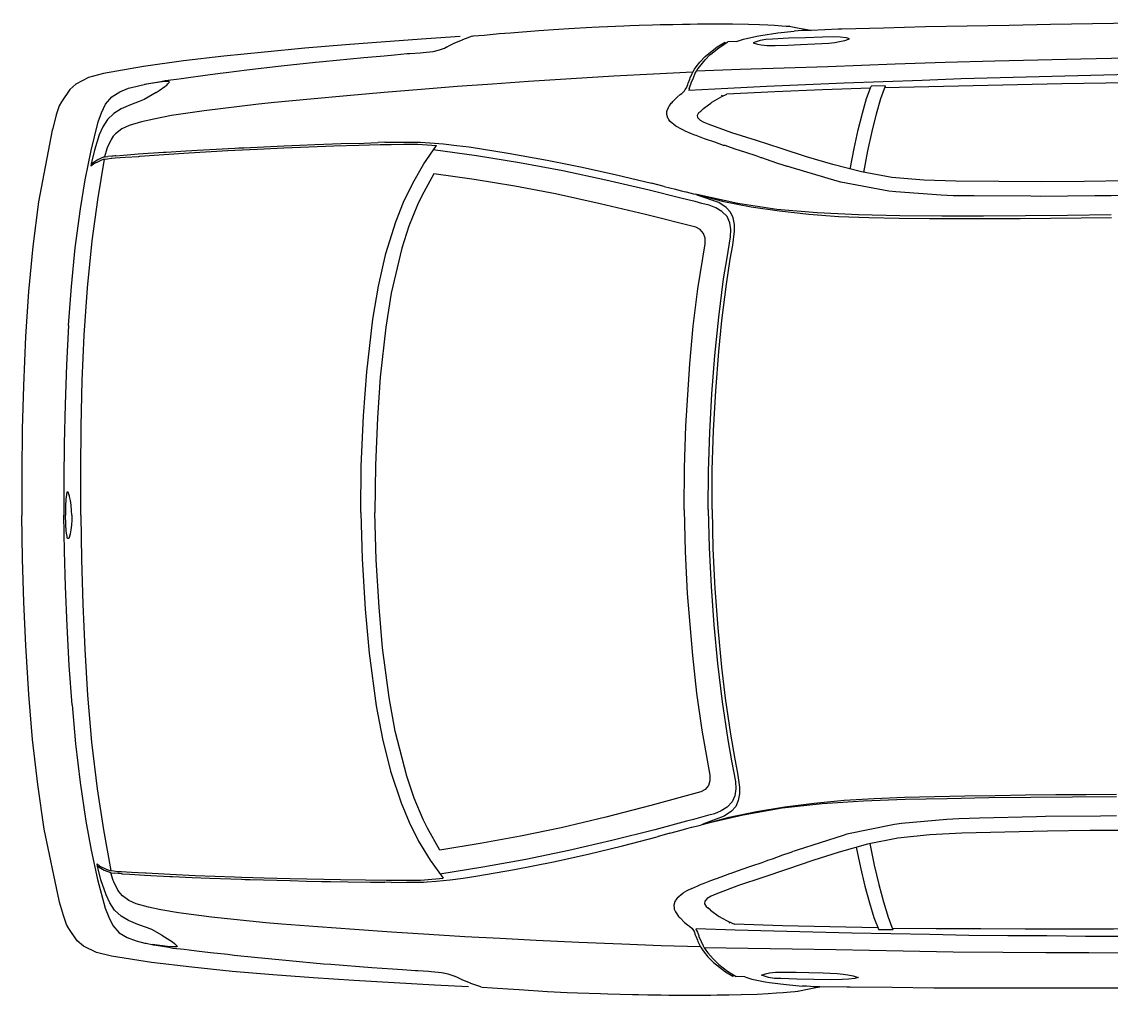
# Model space of a CAD drawing. Header units: inches. Extents: x 13 to 261, y -112 to -47.
# Drawn here: x 74.045 to 76.115, y -62.389 to -60.539 of the extents above; entities that cross this region are included whole.
import ezdxf

# ---------------------------------------------------------------- set-up
doc = ezdxf.new("R2010")
doc.units = ezdxf.units.IN
doc.header["$MEASUREMENT"] = 0

msp = doc.modelspace()

# ---------------------------------------------------------------- linework, layer by layer
at = {"linetype": 'Continuous'}
for p, q in [((75.5968, -60.5535), (75.5448, -60.5555)), ((75.5968, -60.5535), (75.5963, -60.5535)), ((75.6028, -60.5534), (75.5968, -60.5535)), ((74.8779, -60.5669), (74.8135, -60.5715)), ((75.4031, -60.5767), (75.3865, -60.5774)), ((75.2905, -60.6822), (75.2959, -60.6777)), ((75.3128, -60.6665), (75.3124, -60.6695)), ((75.3775, -60.6805), (75.3745, -60.6795)), ((75.3402, -60.7043), (75.3352, -60.7088)), ((74.104, -60.7419), (74.103, -60.7449)), ((74.7352, -60.7682), (74.7222, -60.7688)), ((74.7352, -60.7682), (74.7637, -60.768)), ((74.2164, -60.7944), (74.2089, -60.7954)), ((74.2239, -60.7938), (74.2229, -60.7938)), ((74.1771, -60.8092), (74.1766, -60.8132)), ((75.5007, -60.8139), (75.4987, -60.8134)), ((75.2655, -60.852), (75.2414, -60.8457)), ((75.3066, -60.8626), (75.3076, -60.8626)), ((75.3076, -60.8626), (75.3211, -60.866)), ((75.3211, -60.866), (75.3256, -60.8669)), ((75.3276, -60.8674), (75.3256, -60.8669)), ((75.3281, -60.8684), (75.3276, -60.8674)), ((75.3693, -60.8825), (75.3281, -60.8684)), ((75.3319, -62.0659), (75.3363, -62.0649)), ((75.3383, -62.0644), (75.3363, -62.0649)), ((75.3388, -62.0634), (75.3383, -62.0644)), ((75.3797, -62.0485), (75.3388, -62.0634)), ((75.2765, -62.0809), (75.2525, -62.0876)), ((75.3174, -62.0696), (75.3184, -62.0695)), ((75.3184, -62.0695), (75.3319, -62.0659)), ((75.5123, -62.1148), (75.5103, -62.1153)), ((74.189, -62.1432), (74.1885, -62.1392)), ((74.2286, -62.1573), (74.2211, -62.1564)), ((74.2361, -62.1577), (74.2351, -62.1577)), ((74.7478, -62.1742), (74.7348, -62.1738)), ((74.7478, -62.1742), (74.7763, -62.1739)), ((74.1171, -62.2118), (74.1161, -62.2088)), ((75.3538, -62.2272), (75.3488, -62.2228)), ((75.3045, -62.2502), (75.31, -62.2546)), ((75.3915, -62.2504), (75.3885, -62.2514)), ((75.3271, -62.2655), (75.3266, -62.2625)), ((75.419, -62.3537), (75.4024, -62.3533)), ((74.8941, -62.3729), (74.8295, -62.3694)), ((75.6131, -62.3734), (75.5611, -62.3724)), ((75.6131, -62.3734), (75.6126, -62.3734)), ((75.6191, -62.3734), (75.6131, -62.3734))]:
    msp.add_line(p, q, dxfattribs=at)
for points in [[(74.9009, -60.5667), (74.9034, -60.5662), (74.9234, -60.5645), (74.9524, -60.5618), (74.9739, -60.5601), (75.0278, -60.5556), (75.0648, -60.5533), (75.0848, -60.5521), (75.1283, -60.5497), (75.1423, -60.5491), (75.1888, -60.5471), (75.2003, -60.5465), (75.2182, -60.5459), (75.2437, -60.5452), (75.2577, -60.5445), (75.2822, -60.5443), (75.3007, -60.5436), (75.3152, -60.5435), (75.3292, -60.5434), (75.3377, -60.5433), (75.3497, -60.5432), (75.3617, -60.5431), (75.3717, -60.543), (75.3952, -60.5433), (75.4257, -60.5435), (75.4467, -60.5443), (75.4623, -60.5452), (75.4753, -60.5456), (75.4893, -60.547), (75.4973, -60.5474), (75.5033, -60.5478)], [(75.5038, -60.5478), (75.5033, -60.5478), (75.5063, -60.5483), (75.5218, -60.5512), (75.5373, -60.554), (75.5448, -60.5555)], [(76.4067, -60.5392), (76.4037, -60.5393), (76.3222, -60.54), (76.2407, -60.5412), (76.1588, -60.542), (76.0793, -60.5432), (75.9998, -60.5444), (75.9208, -60.5461), (75.8413, -60.5473), (75.7618, -60.549), (75.6823, -60.5512), (75.6028, -60.5534)], [(74.8135, -60.5715), (74.7365, -60.5772), (74.6601, -60.5829), (74.5831, -60.5896), (74.5062, -60.5968), (74.4292, -60.6044), (74.3528, -60.6136), (74.2764, -60.6243), (74.2005, -60.6375), (74.1721, -60.6452), (74.1477, -60.6575), (74.1363, -60.6676), (74.1205, -60.6912), (74.1166, -60.6992), (74.1146, -60.7048), (74.1107, -60.7163), (74.104, -60.7419)], [(74.9009, -60.5667), (74.8825, -60.5734), (74.882, -60.5739), (74.8765, -60.5759), (74.866, -60.5805), (74.8571, -60.5851), (74.8526, -60.5872), (74.8516, -60.5877)], [(75.4031, -60.5767), (75.416, -60.5721), (75.4414, -60.5664), (75.4494, -60.5653), (75.4814, -60.5605), (75.5124, -60.5573)], [(75.6179, -60.5717), (75.612, -60.5699), (75.6, -60.5685), (75.5875, -60.5681), (75.5665, -60.5683), (75.534, -60.5696), (75.5015, -60.5703), (75.4715, -60.5721), (75.459, -60.5727), (75.448, -60.5748), (75.4349, -60.5791)], [(75.4349, -60.5791), (75.4426, -60.5819), (75.4501, -60.5833), (75.4611, -60.5842), (75.4766, -60.5846), (75.5006, -60.5839), (75.5246, -60.5826), (75.5516, -60.5814), (75.5786, -60.5797), (75.5896, -60.5786), (75.5985, -60.577), (75.609, -60.5749), (75.6179, -60.5717)], [(75.5448, -60.5555), (75.5423, -60.5555), (75.5393, -60.5555), (75.5358, -60.5555), (75.5328, -60.5556), (75.5274, -60.5561), (75.5199, -60.5567), (75.5124, -60.5573)], [(74.7822, -60.5998), (74.8022, -60.5981), (74.8077, -60.5976), (74.8142, -60.597), (74.8267, -60.5954), (74.8362, -60.5933), (74.8386, -60.5923), (74.8481, -60.5892), (74.8486, -60.5892), (74.8516, -60.5877)], [(74.8317, -60.5943), (74.8362, -60.5933), (74.8386, -60.5923), (74.8481, -60.5892), (74.8486, -60.5892), (74.8516, -60.5877)], [(75.305, -60.7466), (75.297, -60.7427), (75.29, -60.7387), (75.288, -60.7373), (75.2769, -60.7284), (75.2744, -60.7254), (75.2738, -60.7239), (75.2728, -60.7224), (75.2708, -60.7154), (75.2707, -60.7099), (75.2712, -60.7079), (75.2737, -60.7024), (75.2746, -60.7004), (75.2756, -60.6989), (75.2791, -60.6938), (75.2806, -60.6923), (75.282, -60.6908), (75.2905, -60.6822), (75.2959, -60.6777), (75.2994, -60.6752), (75.3044, -60.6706), (75.3058, -60.6681), (75.3083, -60.6646), (75.3103, -60.6581), (75.3112, -60.6556), (75.3142, -60.648), (75.3151, -60.6455), (75.3186, -60.6375), (75.3201, -60.635), (75.3235, -60.6294), (75.3265, -60.6249), (75.3334, -60.6159), (75.3438, -60.6053), (75.3666, -60.5871), (75.38, -60.5784)], [(75.3172, -60.656), (75.3172, -60.655), (75.3211, -60.6455), (75.3246, -60.6369), (75.327, -60.6329), (75.3295, -60.6284), (75.3335, -60.6239), (75.3433, -60.6118), (75.3533, -60.6017), (75.3537, -60.6012), (75.3701, -60.588), (75.3865, -60.5774)], [(75.3821, -60.5799), (75.3805, -60.5784), (75.38, -60.5784)], [(74.2647, -60.6614), (74.2667, -60.6609), (74.2802, -60.6578), (74.2862, -60.6567), (74.3097, -60.6525), (74.3177, -60.6509), (74.3391, -60.6482), (74.3486, -60.6467), (74.3621, -60.645), (74.3891, -60.6413), (74.422, -60.637), (74.4335, -60.6354), (74.4725, -60.6306), (74.5379, -60.623), (74.6034, -60.6159), (74.6173, -60.6148), (74.6948, -60.6071), (74.7337, -60.6037), (74.7532, -60.602), (74.7777, -60.5998)], [(74.7777, -60.5998), (74.7797, -60.5998), (74.7822, -60.5998)], [(76.3548, -60.6047), (76.2328, -60.6068), (76.1448, -60.6086), (76.0569, -60.6104), (75.9754, -60.6121), (75.8939, -60.6143), (75.7994, -60.6167), (75.7044, -60.62), (75.5765, -60.6247), (75.4935, -60.6274), (75.41, -60.6302), (75.327, -60.6329)], [(75.3201, -60.635), (75.2451, -60.6386), (75.1701, -60.6428), (75.0887, -60.6475), (75.0077, -60.6528), (74.9397, -60.6579), (74.8723, -60.6625), (74.8043, -60.6681), (74.7334, -60.6737), (74.6629, -60.6799), (74.594, -60.6865), (74.5255, -60.6926), (74.4951, -60.6959), (74.3917, -60.7083), (74.3297, -60.7173), (74.2963, -60.7241), (74.2724, -60.7293), (74.2494, -60.7361), (74.2355, -60.7427), (74.2236, -60.7518), (74.2191, -60.7568), (74.2152, -60.7629), (74.2078, -60.7784), (74.2068, -60.7809), (74.2024, -60.796)], [(76.3471, -60.6363), (76.2731, -60.6374), (76.1996, -60.6391), (76.1256, -60.6403), (76.0516, -60.6419), (75.9777, -60.6441), (75.9037, -60.6458), (75.8297, -60.6479), (75.7557, -60.6506), (75.6817, -60.6532), (75.6077, -60.6559), (75.5338, -60.6591), (75.4598, -60.6622), (75.3863, -60.6659), (75.3124, -60.6695)], [(75.5765, -60.6247), (75.4935, -60.6274), (75.41, -60.6302), (75.327, -60.6329)], [(74.3005, -60.6739), (74.3063, -60.6695), (74.3168, -60.6625), (74.3207, -60.6594), (74.3227, -60.6574), (74.3252, -60.6549), (74.3257, -60.6539), (74.3247, -60.6529), (74.3197, -60.6529), (74.3192, -60.6529), (74.3172, -60.6529), (74.3072, -60.654), (74.2781, -60.6582)], [(75.3128, -60.6665), (75.3143, -60.663), (75.3172, -60.656)], [(75.6843, -60.6642), (75.7683, -60.662), (75.8528, -60.6602), (75.9368, -60.6585), (76.0208, -60.6567), (76.1048, -60.6555), (76.1888, -60.6547), (76.2728, -60.654)], [(74.1343, -61.1161), (74.1396, -61.042), (74.147, -60.9685), (74.1568, -60.8949), (74.1658, -60.8393), (74.1768, -60.7837), (74.1903, -60.7291), (74.1967, -60.712), (74.2046, -60.696), (74.2164, -60.6818), (74.2313, -60.6722), (74.2483, -60.6656), (74.2647, -60.6614)], [(74.3005, -60.6739), (74.278, -60.6868), (74.268, -60.6909)], [(75.3402, -60.7043), (75.3402, -60.7043), (75.3427, -60.7023), (75.3541, -60.6937), (75.3561, -60.6922), (75.3561, -60.6922), (75.362, -60.6886), (75.371, -60.6835), (75.375, -60.6815), (75.3849, -60.6769)], [(75.6573, -60.6655), (75.5664, -60.6688), (75.4759, -60.6726), (75.3849, -60.6769)], [(75.6187, -60.8193), (75.6264, -60.7802), (75.634, -60.7447), (75.6423, -60.7131), (75.65, -60.685), (75.6588, -60.6614)], [(75.6448, -60.8256), (75.6524, -60.7845), (75.6606, -60.7474), (75.6688, -60.7144), (75.677, -60.6853), (75.6858, -60.6607), (75.6588, -60.6614)], [(74.268, -60.6909), (74.2516, -60.697), (74.2341, -60.7047), (74.2202, -60.7133), (74.2083, -60.7249)], [(75.8199, -60.842), (75.7589, -60.8401), (75.6984, -60.8351), (75.6403, -60.8246), (75.5861, -60.8106), (75.536, -60.7955), (75.4879, -60.78), (75.4407, -60.7649), (75.3941, -60.7503), (75.3509, -60.7347), (75.3419, -60.7308), (75.3344, -60.7268), (75.3293, -60.7219), (75.3288, -60.7169), (75.3317, -60.7119), (75.3352, -60.7088)], [(74.2083, -60.7249), (74.1994, -60.739), (74.1926, -60.7541), (74.1833, -60.7831), (74.1771, -60.8092)], [(74.103, -60.7449), (74.0772, -60.8811), (74.0665, -60.9662), (74.0582, -61.0518), (74.0525, -61.1373), (74.0483, -61.2309), (74.0461, -61.3129), (74.0453, -61.3954), (74.0455, -61.4774)], [(75.305, -60.7466), (75.3166, -60.7515), (75.3231, -60.754), (75.3256, -60.7549), (75.3417, -60.7608), (75.3612, -60.7676), (75.3778, -60.7735), (75.3808, -60.7739), (75.3999, -60.7808), (75.4199, -60.7871), (75.4395, -60.7934), (75.449, -60.7968), (75.4505, -60.7973)], [(74.1766, -60.8132), (74.1816, -60.8092), (74.1935, -60.8031), (74.1975, -60.8015), (74.2005, -60.8005), (74.2025, -60.8), (74.2025, -60.8), (74.2035, -60.8), (74.208, -60.7994), (74.215, -60.7984), (74.2155, -60.7984), (74.2165, -60.7984), (74.2225, -60.7978), (74.2415, -60.7966), (74.2674, -60.7949), (74.2694, -60.7944), (74.3149, -60.7915), (74.3624, -60.788), (74.4368, -60.7839), (74.4503, -60.7833), (74.4933, -60.7814), (74.5428, -60.7789), (74.5428, -60.7789), (74.6383, -60.7751), (74.6858, -60.7737), (74.7258, -60.7723), (74.7283, -60.7723), (74.7468, -60.7721), (74.7713, -60.7719), (74.7808, -60.7718), (74.7873, -60.7717), (74.7903, -60.7717), (74.7978, -60.7717), (74.8333, -60.7743)], [(74.2239, -60.7938), (74.2384, -60.7927), (74.2384, -60.7927), (74.2664, -60.7904), (74.3144, -60.787), (74.3194, -60.7869), (74.3568, -60.7841), (74.3903, -60.7823), (74.4503, -60.7793), (74.4573, -60.7787), (74.4668, -60.7786), (74.5428, -60.7749), (74.5428, -60.7749), (74.5738, -60.7737), (74.6023, -60.7724), (74.6192, -60.7717), (74.6522, -60.7705), (74.6952, -60.7696), (74.7222, -60.7688)], [(74.6895, -61.4716), (74.6902, -61.3836), (74.6944, -61.2881), (74.7006, -61.2045), (74.7122, -61.1039), (74.7227, -61.0413), (74.7371, -60.9797), (74.7561, -60.919), (74.7707, -60.8819), (74.7879, -60.8457), (74.8091, -60.8091), (74.8333, -60.7743)], [(74.7637, -60.768), (74.7782, -60.7678), (74.7887, -60.7677), (74.7957, -60.7677), (74.8027, -60.7681), (74.8202, -60.769)], [(74.8202, -60.769), (74.8463, -60.7712), (74.8713, -60.774), (74.8953, -60.7768), (74.9694, -60.7886), (75.0435, -60.802), (75.1097, -60.8154), (75.1753, -60.8298), (75.2414, -60.8457)], [(75.3495, -61.4657), (75.3498, -61.3927), (75.3522, -61.3192), (75.356, -61.2462), (75.3619, -61.1731), (75.3692, -61.1001), (75.3786, -61.0275), (75.3852, -60.9874), (75.3919, -60.9478), (75.3922, -60.9338), (75.3901, -60.9209), (75.385, -60.9094), (75.3754, -60.8995), (75.3639, -60.8926), (75.3508, -60.8877), (75.3373, -60.8843), (75.3243, -60.8809), (75.3107, -60.8776), (75.2972, -60.8742), (75.2371, -60.8592), (75.1549, -60.84), (75.0732, -60.8227), (74.9911, -60.8069), (74.909, -60.7937), (74.8269, -60.7824)], [(74.1575, -61.4764), (74.1573, -61.3919), (74.158, -61.3074), (74.1602, -61.2209), (74.164, -61.1343), (74.1702, -61.0448), (74.1789, -60.9557), (74.1897, -60.8776), (74.2025, -60.8)], [(74.1771, -60.8092), (74.19, -60.8011), (74.1945, -60.799), (74.195, -60.799)], [(74.2024, -60.796), (74.1975, -60.798), (74.195, -60.799)], [(74.2024, -60.796), (74.2034, -60.796), (74.2089, -60.7954)], [(74.2229, -60.7938), (74.2219, -60.7938), (74.2189, -60.7943), (74.2164, -60.7944)], [(75.4505, -60.7973), (75.4595, -60.8002), (75.4791, -60.8071), (75.4931, -60.8114), (75.4987, -60.8134)], [(76.1147, -60.8699), (76.0842, -60.8701), (76.0837, -60.8702), (75.9797, -60.8711), (75.9622, -60.8707), (75.8542, -60.8702), (75.8147, -60.8696), (75.7917, -60.8688), (75.7056, -60.8625), (75.6926, -60.8612), (75.6014, -60.844), (75.5944, -60.842), (75.5067, -60.8158), (75.5012, -60.8139), (75.5007, -60.8139)], [(76.9286, -60.8051), (76.9217, -60.8077), (76.9212, -60.8077), (76.8972, -60.8159), (76.8783, -60.822), (76.8688, -60.8246), (76.8269, -60.836), (76.8244, -60.8365), (76.802, -60.8412), (76.7251, -60.8524), (76.7096, -60.8536), (76.6871, -60.8553), (76.6676, -60.8564), (76.5991, -60.8605), (76.5276, -60.8632), (76.4422, -60.8654), (76.3572, -60.8672), (76.3417, -60.8673), (76.2487, -60.8687), (76.1607, -60.8695), (76.1147, -60.8699)], [(74.8278, -60.8279), (74.8051, -60.8696), (74.7973, -60.8867), (74.7806, -60.9273), (74.7675, -60.9694), (74.7473, -61.0551), (74.7369, -61.1197), (74.7262, -61.2143), (74.7209, -61.2914), (74.7172, -61.3814), (74.716, -61.4714)], [(75.3035, -61.4662), (75.3043, -61.3866), (75.3066, -61.3066), (75.3145, -61.189), (75.3209, -61.1175), (75.3297, -61.0469), (75.3435, -60.9608), (75.3434, -60.9503), (75.3403, -60.9413), (75.3342, -60.9339), (75.3257, -60.9294), (75.23, -60.9053), (75.1443, -60.8851), (75.0591, -60.8663), (74.982, -60.8515), (74.9049, -60.8387), (74.8278, -60.8279)], [(76.2259, -60.8409), (76.1449, -60.8416), (76.0634, -60.8428), (75.9824, -60.8431), (75.9014, -60.8428), (75.8199, -60.842)], [(75.2655, -60.852), (75.287, -60.8573), (75.2976, -60.8602), (75.3066, -60.8626)], [(76.115, -60.9059), (76.0315, -60.9071), (75.952, -60.9078), (75.8725, -60.9085), (75.793, -60.9083), (75.7135, -60.908), (75.6345, -60.9062), (75.556, -60.9024), (75.4794, -60.8956), (75.4053, -60.8842), (75.3276, -60.8674), (75.3787, -60.8805), (75.4308, -60.8905), (75.4849, -60.8985), (75.5405, -60.9045), (75.5975, -60.909), (75.6545, -60.911), (75.712, -60.9125), (75.7696, -60.913), (75.8271, -60.9129), (75.8846, -60.9129), (75.9421, -60.9129), (75.9996, -60.9124), (76.0576, -60.9114), (76.1151, -60.9109)], [(75.3565, -61.4657), (75.3568, -61.3907), (75.3591, -61.3157), (75.3635, -61.2406), (75.3693, -61.1656), (75.3753, -61.107), (75.3842, -61.0379), (75.3912, -60.9904), (75.396, -60.9638), (75.3993, -60.9373), (75.3991, -60.9243), (75.3965, -60.9118), (75.3914, -60.9008), (75.3834, -60.8919), (75.3693, -60.8825)], [(74.1343, -61.1161), (74.13, -61.1911), (74.1276, -61.2662), (74.1258, -61.3412), (74.1254, -61.4087), (74.125, -61.4767)], [(74.1405, -61.4766), (74.14, -61.4676), (74.1394, -61.4576), (74.1378, -61.4486), (74.1362, -61.4411), (74.1362, -61.4406), (74.1336, -61.4326), (74.1311, -61.4326), (74.1288, -61.4462), (74.1284, -61.4597), (74.1285, -61.4767)], [(74.1161, -62.2088), (74.0879, -62.0731), (74.0756, -61.9882), (74.0658, -61.9027), (74.0586, -61.8173), (74.0527, -61.7239), (74.049, -61.6419), (74.0468, -61.5594), (74.0455, -61.4774)], [(74.1408, -61.8371), (74.1351, -61.7621), (74.1314, -61.6871), (74.1282, -61.6122), (74.1266, -61.5447), (74.125, -61.4767)], [(74.1405, -61.4766), (74.1401, -61.4856), (74.1397, -61.4956), (74.1383, -61.5046), (74.1369, -61.5121), (74.1369, -61.5126), (74.1344, -61.5206), (74.1319, -61.5206), (74.1293, -61.5072), (74.1287, -61.4937), (74.1285, -61.4767)], [(74.1575, -61.4764), (74.1588, -61.5609), (74.161, -61.6454), (74.1648, -61.7319), (74.1701, -61.8183), (74.1779, -61.9077), (74.1882, -61.9967), (74.2004, -62.0745), (74.2146, -62.1519)], [(74.6895, -61.4716), (74.6918, -61.5596), (74.6977, -61.6551), (74.7054, -61.7385), (74.7188, -61.8389), (74.7304, -61.9013), (74.7459, -61.9627), (74.7659, -62.023), (74.7813, -62.0599), (74.7991, -62.0957), (74.8209, -62.132), (74.8457, -62.1663)], [(74.8393, -62.1128), (74.8159, -62.0715), (74.8077, -62.0546), (74.7904, -62.0143), (74.7765, -61.9724), (74.7547, -61.8871), (74.7432, -61.8227), (74.7308, -61.7283), (74.7241, -61.6513), (74.7188, -61.5614), (74.716, -61.4714)], [(75.3495, -61.4657), (75.3511, -61.5387), (75.3548, -61.6122), (75.3599, -61.6852), (75.3671, -61.7581), (75.3758, -61.831), (75.3864, -61.9034), (75.3938, -61.9434), (75.4011, -61.9828), (75.4017, -61.9968), (75.3999, -62.0098), (75.395, -62.0214), (75.3855, -62.0314), (75.3741, -62.0385), (75.3612, -62.0437), (75.3477, -62.0473), (75.3347, -62.0509), (75.3212, -62.0545), (75.3078, -62.0581), (75.2479, -62.0742), (75.1661, -62.0949), (75.0848, -62.1136), (75.0029, -62.1309), (74.921, -62.1456), (74.8392, -62.1583)], [(75.3035, -61.4662), (75.3057, -61.5456), (75.3094, -61.6256), (75.3195, -61.743), (75.3271, -61.8145), (75.3372, -61.8849), (75.3525, -61.9707), (75.3526, -61.9812), (75.3497, -61.9903), (75.3437, -61.9978), (75.3353, -62.0024), (75.24, -62.0282), (75.1547, -62.05), (75.0699, -62.0703), (74.993, -62.0865), (74.9161, -62.1006), (74.8393, -62.1128)], [(75.3565, -61.4657), (75.3582, -61.5407), (75.3618, -61.6156), (75.3675, -61.6906), (75.3747, -61.7655), (75.3817, -61.824), (75.3918, -61.8929), (75.3997, -61.9403), (75.405, -61.9668), (75.4087, -61.9932), (75.4088, -62.0062), (75.4064, -62.0188), (75.4015, -62.0298), (75.3936, -62.0389), (75.3797, -62.0485)], [(74.1408, -61.8371), (74.1474, -61.911), (74.1561, -61.9844), (74.1672, -62.0578), (74.1772, -62.1133), (74.1892, -62.1687), (74.2037, -62.223), (74.2104, -62.24), (74.2185, -62.2559), (74.2306, -62.2698), (74.2457, -62.2792), (74.2628, -62.2855), (74.2793, -62.2894)], [(76.1249, -62.0118), (76.0414, -62.0121), (75.9619, -62.0128), (75.8824, -62.0135), (75.8029, -62.0152), (75.7234, -62.0169), (75.6445, -62.0201), (75.566, -62.0253), (75.4896, -62.0335), (75.4157, -62.0462), (75.3383, -62.0644), (75.3892, -62.0504), (75.4411, -62.0394), (75.495, -62.0305), (75.5505, -62.0235), (75.6074, -62.018), (75.6644, -62.0149), (75.7219, -62.0124), (75.7794, -62.0109), (75.8369, -62.0099), (75.8944, -62.0089), (75.9519, -62.0079), (76.0094, -62.0074), (76.0674, -62.0073), (76.1249, -62.0068)], [(76.1252, -62.0478), (76.0947, -62.0481), (76.0942, -62.0481), (75.9902, -62.049), (75.9727, -62.0497), (75.8648, -62.0522), (75.8253, -62.0535), (75.8023, -62.0547), (75.7163, -62.0625), (75.7034, -62.0641), (75.6125, -62.0829), (75.6055, -62.085), (75.5183, -62.1128), (75.5128, -62.1148), (75.5123, -62.1148)], [(75.2765, -62.0809), (75.2979, -62.0752), (75.3084, -62.0721), (75.3174, -62.0696)], [(75.831, -62.081), (75.77, -62.084), (75.7096, -62.09), (75.6517, -62.1016), (75.5978, -62.1165), (75.548, -62.1325), (75.5001, -62.1489), (75.4532, -62.1648), (75.4069, -62.1803), (75.364, -62.1966), (75.3551, -62.2007), (75.3476, -62.2048), (75.3426, -62.2098), (75.3422, -62.2148), (75.3452, -62.2198), (75.3488, -62.2228)], [(76.237, -62.0748), (76.156, -62.0756), (76.0745, -62.0758), (75.9935, -62.077), (75.9125, -62.0787), (75.831, -62.081)], [(74.8328, -62.1719), (74.8588, -62.1692), (74.8837, -62.1659), (74.9077, -62.1627), (74.9816, -62.1496), (75.0555, -62.1349), (75.1213, -62.1203), (75.1867, -62.1047), (75.2525, -62.0876)], [(75.6562, -62.1005), (75.6645, -62.1415), (75.6734, -62.1784), (75.6822, -62.2113), (75.6909, -62.2402), (75.7001, -62.2646), (75.6731, -62.2644)], [(75.4625, -62.1323), (75.4714, -62.1292), (75.4909, -62.122), (75.5048, -62.1174), (75.5103, -62.1153)], [(75.6302, -62.1073), (75.6386, -62.1462), (75.6469, -62.1816), (75.6557, -62.213), (75.6639, -62.241), (75.6731, -62.2644)], [(74.1885, -62.1392), (74.1935, -62.1431), (74.2056, -62.149), (74.2096, -62.1505), (74.2126, -62.1514), (74.2146, -62.1519), (74.2146, -62.1519), (74.2156, -62.1519), (74.2201, -62.1524), (74.2271, -62.1533), (74.2276, -62.1533), (74.2286, -62.1533), (74.2346, -62.1537), (74.2536, -62.1546), (74.2796, -62.1558), (74.2816, -62.1563), (74.3271, -62.1584), (74.3747, -62.161), (74.4492, -62.1638), (74.4627, -62.1642), (74.5057, -62.1653), (74.5552, -62.1669), (74.5552, -62.1669), (74.6507, -62.169), (74.6983, -62.1696), (74.7383, -62.1702), (74.7408, -62.1702), (74.7593, -62.1701), (74.7838, -62.1698), (74.7933, -62.1697), (74.7998, -62.1697), (74.8028, -62.1697), (74.8103, -62.1696), (74.8457, -62.1663)], [(74.2217, -62.2269), (74.2126, -62.2129), (74.2055, -62.198), (74.1957, -62.1691), (74.189, -62.1432)], [(74.189, -62.1432), (74.2021, -62.151), (74.2066, -62.153), (74.2071, -62.153)], [(75.3179, -62.1856), (75.3294, -62.1805), (75.3359, -62.1779), (75.3383, -62.1769), (75.3543, -62.1707), (75.3737, -62.1636), (75.3902, -62.1574), (75.3932, -62.1569), (75.4121, -62.1497), (75.432, -62.143), (75.4515, -62.1364), (75.461, -62.1328), (75.4625, -62.1323)], [(74.2146, -62.1559), (74.2096, -62.154), (74.2071, -62.153)], [(75.3349, -62.2969), (75.2599, -62.2946), (75.1849, -62.2917), (75.1033, -62.2885), (75.0223, -62.2847), (74.9543, -62.2808), (74.8867, -62.2774), (74.8187, -62.273), (74.7476, -62.2687), (74.6771, -62.2638), (74.608, -62.2584), (74.5395, -62.2535), (74.509, -62.2508), (74.4054, -62.2402), (74.3433, -62.2323), (74.3097, -62.2261), (74.2857, -62.2213), (74.2626, -62.215), (74.2486, -62.2086), (74.2365, -62.1997), (74.232, -62.1948), (74.2279, -62.1888), (74.2203, -62.1734), (74.2192, -62.1709), (74.2146, -62.1559)], [(74.2146, -62.1559), (74.2156, -62.1559), (74.2211, -62.1564)], [(74.2351, -62.1577), (74.2341, -62.1577), (74.2311, -62.1573), (74.2286, -62.1573)], [(74.2361, -62.1577), (74.2506, -62.1586), (74.2506, -62.1586), (74.2787, -62.1604), (74.3267, -62.1629), (74.3317, -62.1629), (74.3692, -62.165), (74.4027, -62.1662), (74.4627, -62.1682), (74.4697, -62.1686), (74.4792, -62.1686), (74.5553, -62.1709), (74.5553, -62.1709), (74.5863, -62.1716), (74.6148, -62.1723), (74.6318, -62.1727), (74.6648, -62.1734), (74.7078, -62.1735), (74.7348, -62.1738)], [(74.7763, -62.1739), (74.7908, -62.1738), (74.8013, -62.1737), (74.8083, -62.1736), (74.8153, -62.1731), (74.8328, -62.1719)], [(75.3179, -62.1856), (75.31, -62.1896), (75.303, -62.1937), (75.301, -62.1952), (75.2901, -62.2043), (75.2876, -62.2073), (75.2871, -62.2088), (75.2861, -62.2103), (75.2842, -62.2174), (75.2843, -62.2229), (75.2848, -62.2249), (75.2873, -62.2303), (75.2883, -62.2323), (75.2894, -62.2338), (75.2929, -62.2388), (75.2944, -62.2403), (75.2959, -62.2418), (75.3045, -62.2502), (75.31, -62.2546), (75.3136, -62.2571), (75.3186, -62.2616), (75.3201, -62.264), (75.3227, -62.2675), (75.3247, -62.274), (75.3257, -62.2765), (75.3288, -62.284), (75.3298, -62.2865), (75.3334, -62.2944), (75.3349, -62.2969), (75.3385, -62.3024), (75.3415, -62.3068), (75.3486, -62.3158), (75.3592, -62.3262), (75.3823, -62.344), (75.3959, -62.3524)], [(74.8295, -62.3694), (74.7525, -62.3651), (74.676, -62.3608), (74.5989, -62.3555), (74.5219, -62.3497), (74.4448, -62.3434), (74.3682, -62.3356), (74.2916, -62.3262), (74.2155, -62.3144), (74.187, -62.3072), (74.1624, -62.2954), (74.1508, -62.2855), (74.1346, -62.2621), (74.1305, -62.2542), (74.1284, -62.2487), (74.1243, -62.2372), (74.1171, -62.2118)], [(74.282, -62.2598), (74.2655, -62.254), (74.2479, -62.2466), (74.2339, -62.2383), (74.2217, -62.2269)], [(75.3538, -62.2272), (75.3538, -62.2272), (75.3563, -62.2292), (75.3679, -62.2376), (75.3699, -62.2391), (75.3699, -62.2391), (75.3759, -62.2425), (75.385, -62.2475), (75.389, -62.2494), (75.399, -62.2538)], [(74.3114, -62.2744), (74.2921, -62.2637), (74.282, -62.2598)], [(76.3618, -62.2772), (76.2878, -62.2774), (76.2143, -62.277), (76.1403, -62.2772), (76.0663, -62.2769), (75.9923, -62.276), (75.9183, -62.2757), (75.8442, -62.2749), (75.7702, -62.2735), (75.6962, -62.2722), (75.6222, -62.2708), (75.5482, -62.269), (75.4742, -62.2672), (75.4006, -62.2648), (75.3266, -62.2625)], [(75.3271, -62.2655), (75.3287, -62.269), (75.3317, -62.2759)], [(75.6716, -62.2604), (75.5806, -62.2587), (75.4901, -62.2565), (75.399, -62.2538)], [(75.6986, -62.2612), (75.7826, -62.2619), (75.8671, -62.2621), (75.9511, -62.2624), (76.0351, -62.2626), (76.1191, -62.2624), (76.2031, -62.2616), (76.2871, -62.2609)], [(74.2793, -62.2894), (74.2813, -62.2898), (74.2948, -62.2927), (74.3008, -62.2937), (74.3244, -62.2974), (74.3324, -62.2989), (74.3539, -62.3012), (74.3634, -62.3026), (74.3769, -62.304), (74.404, -62.3072), (74.437, -62.3109), (74.4485, -62.3123), (74.4876, -62.3165), (74.5531, -62.3229), (74.6187, -62.3288), (74.6327, -62.3297), (74.7102, -62.336), (74.7493, -62.3386), (74.7688, -62.34), (74.7933, -62.3418)], [(74.3114, -62.2744), (74.3313, -62.2874), (74.3353, -62.2903), (74.3373, -62.2923), (74.3399, -62.2948), (74.3404, -62.2958), (74.3394, -62.2968), (74.3344, -62.2969), (74.3339, -62.2969), (74.3319, -62.2969), (74.3219, -62.296), (74.2927, -62.2923)], [(75.3317, -62.2759), (75.3317, -62.2769), (75.3358, -62.2864), (75.3394, -62.2949), (75.3419, -62.2988), (75.3445, -62.3033), (75.3485, -62.3078), (75.3586, -62.3197), (75.3687, -62.3296), (75.3692, -62.3301), (75.3858, -62.343), (75.4024, -62.3533)], [(76.3701, -62.3086), (76.2481, -62.3087), (76.1601, -62.3085), (76.0721, -62.3083), (75.9905, -62.308), (75.909, -62.3073), (75.8145, -62.3066), (75.7195, -62.305), (75.5915, -62.3026), (75.5085, -62.3014), (75.425, -62.3001), (75.3419, -62.2988)], [(75.5915, -62.3026), (75.5085, -62.3014), (75.425, -62.3001), (75.3419, -62.2988)], [(74.7933, -62.3418), (74.7953, -62.3417), (74.7978, -62.3417)], [(74.7978, -62.3417), (74.8178, -62.343), (74.8233, -62.3435), (74.8298, -62.3439), (74.8423, -62.3453), (74.8518, -62.3472), (74.8544, -62.3482), (74.8639, -62.3511), (74.8644, -62.3511), (74.8674, -62.3526)], [(74.8473, -62.3463), (74.8518, -62.3472), (74.8544, -62.3482), (74.8639, -62.3511), (74.8644, -62.3511), (74.8674, -62.3526)], [(74.9171, -62.3726), (74.8985, -62.3663), (74.898, -62.3658), (74.8925, -62.3639), (74.882, -62.3595), (74.8729, -62.355), (74.8684, -62.3531), (74.8674, -62.3526)], [(75.3979, -62.3508), (75.3964, -62.3524), (75.3959, -62.3524)], [(75.419, -62.3537), (75.432, -62.358), (75.4575, -62.3633), (75.4655, -62.3642), (75.4976, -62.3685), (75.5286, -62.3712)], [(75.4507, -62.3507), (75.4584, -62.3478), (75.4659, -62.3462), (75.4769, -62.3451), (75.4924, -62.3445), (75.5164, -62.3448), (75.5404, -62.3456), (75.5674, -62.3463), (75.5944, -62.3476), (75.6054, -62.3485), (75.6144, -62.3499), (75.6249, -62.3518), (75.6339, -62.3549)], [(75.6339, -62.3549), (75.628, -62.3568), (75.616, -62.3584), (75.6035, -62.359), (75.5825, -62.3592), (75.55, -62.3585), (75.5175, -62.3583), (75.4875, -62.357), (75.475, -62.3567), (75.4639, -62.3548), (75.4507, -62.3507)], [(74.9171, -62.3726), (74.9196, -62.3731), (74.9396, -62.3744), (74.9686, -62.3767), (74.9901, -62.378), (75.0442, -62.3815), (75.0812, -62.3832), (75.1012, -62.384), (75.1447, -62.3856), (75.1587, -62.386), (75.2052, -62.3871), (75.2167, -62.3875), (75.2347, -62.3878), (75.2602, -62.3881), (75.2742, -62.3885), (75.2987, -62.3882), (75.3172, -62.3886), (75.3317, -62.3884), (75.3457, -62.3883), (75.3542, -62.3882), (75.3662, -62.3881), (75.3782, -62.388), (75.3882, -62.3879), (75.4117, -62.3872), (75.4422, -62.3865), (75.4632, -62.3853), (75.4787, -62.3841), (75.4917, -62.3835), (75.5057, -62.3819), (75.5137, -62.3813), (75.5197, -62.3808)], [(75.5202, -62.3808), (75.5197, -62.3808), (75.5227, -62.3802), (75.5381, -62.3771), (75.5536, -62.374), (75.5611, -62.3724)], [(75.5611, -62.3724), (75.5586, -62.3724), (75.5556, -62.3724), (75.5521, -62.3725), (75.5491, -62.3725), (75.5436, -62.372), (75.5361, -62.3716), (75.5286, -62.3712)], [(76.4231, -62.3732), (76.4201, -62.3732), (76.3386, -62.3739), (76.2571, -62.3742), (76.1752, -62.3749), (76.0956, -62.3751), (76.0161, -62.3753), (75.9371, -62.375), (75.8576, -62.3752), (75.7781, -62.3749), (75.6986, -62.3742), (75.6191, -62.3734)]]:
    msp.add_lwpolyline(points, dxfattribs=at)

doc.saveas('drawing.dxf')
